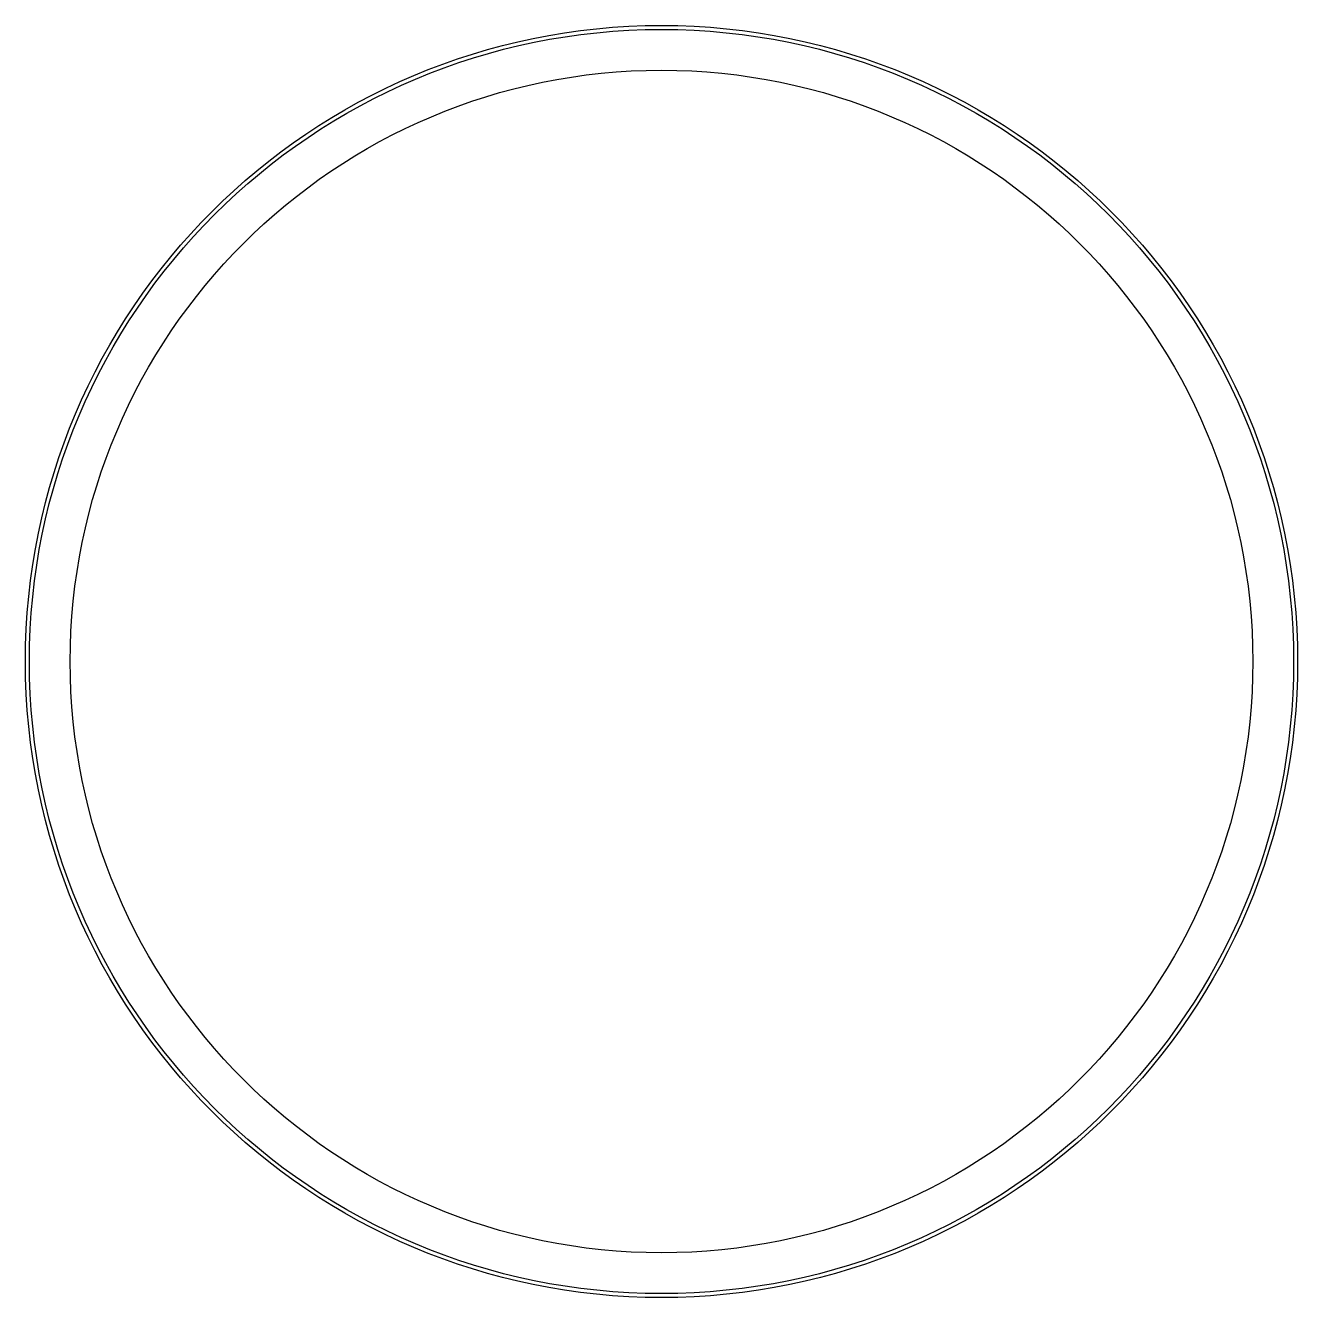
# Model space of a CAD drawing. Header units: millimetres. Extents: x -33.7 to 33.7, y -33.7 to 33.7.
import ezdxf

# ---------------------------------------------------------------- set-up
doc = ezdxf.new("R2010")
doc.units = ezdxf.units.MM
doc.layers.get('0').update_dxf_attribs({"linetype": 'CONTINUOUS'})

msp = doc.modelspace()

# ---------------------------------------------------------------- linework, layer by layer
for radius in [33.686, 33.475, 31.314]:
    msp.add_circle((0, 0), radius)

doc.saveas('drawing.dxf')
